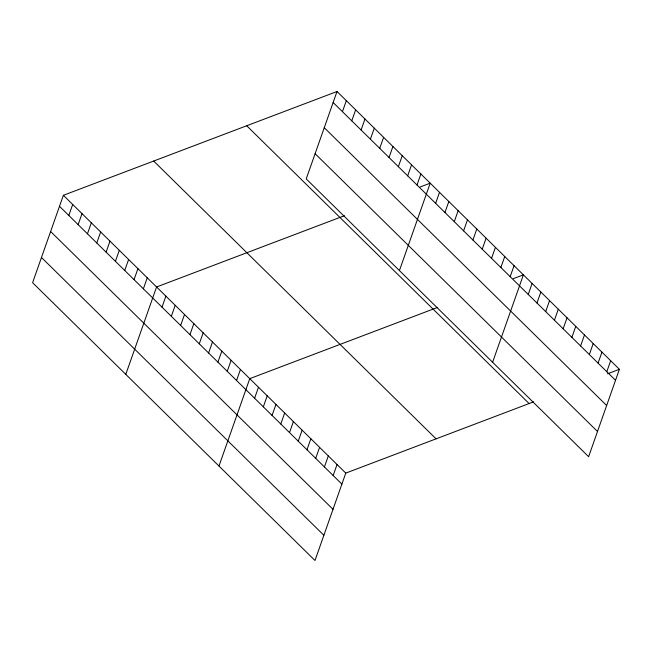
<?xml version="1.0" encoding="UTF-8"?>
<svg xmlns="http://www.w3.org/2000/svg" width="652" height="652" viewBox="0 0 652 652"><rect width="100%" height="100%" fill="white"/><g stroke="black" fill="none" stroke-linecap="round" stroke-linejoin="round"><path stroke-width="0.98" d="M337.011 91.5L306.228 178.901L588.626 456.702L619.4 369.301L337.011 91.5L63.374 195.298L32.6 282.699L314.989 560.5L345.772 473.099L533.662 401.828M68.819 215.47L72.698 204.467M78.142 224.638L82.013 213.636M87.458 233.807L91.337 222.805M96.781 242.976L100.652 231.973M106.097 252.145L109.976 241.142M115.412 261.313L119.292 250.303M124.736 270.482L128.607 259.472M134.051 279.643L137.931 268.64M143.375 288.812L147.246 277.809M125.787 374.37L156.57 286.978L344.46 215.698M162.014 307.149L165.885 296.147M171.329 316.318L175.209 305.315M180.645 325.487L184.524 314.476M189.968 334.647L193.84 323.645M199.284 343.816L203.163 332.813M208.607 352.985L212.479 341.982M217.923 362.153L221.802 351.151M227.246 371.322L231.118 360.32M236.562 380.491L240.441 369.48M342.455 111.671L346.326 100.669M218.982 466.05L249.757 378.649L437.647 307.377M351.77 120.84L355.642 109.838M254.606 398.242L258.485 387.239M263.335 406.832L267.214 395.821M361.086 130.009L364.965 119.006M272.063 415.414L275.943 404.411M370.409 139.178L374.281 128.167M280.792 424.004L284.671 412.993M379.725 148.338L383.604 137.336M289.521 432.586L293.4 421.583M389.048 157.507L392.92 146.504M298.249 441.176L302.129 430.173M398.364 166.676L402.243 155.673M306.978 449.758L310.857 438.755M407.687 175.844L411.559 164.842M315.707 458.348L319.586 447.345M417.003 185.013L420.874 174.011M324.435 466.938L328.315 455.927M399.423 270.572L430.198 183.171L420.165 186.977M333.164 475.52L337.043 464.517M435.642 203.342L439.513 192.34M444.957 212.511L448.837 201.509M454.281 221.68L458.152 210.677M463.596 230.849L467.476 219.846M472.92 240.017L476.791 229.015M482.236 249.186L486.107 238.176M491.551 258.347L495.43 247.344M500.875 267.516L504.746 256.513M510.19 276.684L514.069 265.682M492.61 362.243L523.385 274.851L513.352 278.657M528.242 294.443L532.113 283.433M536.971 303.025L540.842 292.023M545.7 311.615L549.571 300.605M554.428 320.197L558.299 309.195M563.157 328.787L567.028 317.785M571.885 337.369L575.757 326.367M580.614 345.959L584.485 334.957M589.343 354.541L593.214 343.539M598.071 363.131L601.943 352.129M606.8 371.721L610.671 360.711M607.542 373.8L619.4 369.301M333.131 102.503L615.529 380.303M324.256 127.71L606.645 405.511M315.112 153.685L597.501 431.485M246.709 125.755L529.106 403.555M153.676 161.044L436.066 438.845M63.374 195.298L345.772 473.099M59.503 206.309L341.892 484.11M50.628 231.517L333.017 509.318M41.475 257.491L323.873 535.292"/></g></svg>
